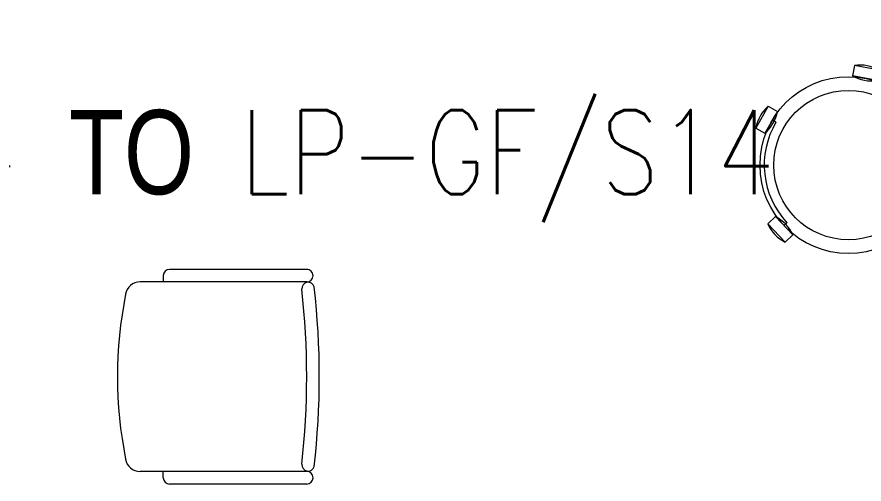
# Model space of a CAD drawing. Header units: inches. Extents: x -12418 to 57169, y -29325 to 19878.
# Drawn here: x 20767 to 22779, y -8330 to -7220 of the extents above; entities that cross this region are included whole.
import ezdxf
from ezdxf import colors
from ezdxf.entities.mleader import LeaderData, LeaderLine
from ezdxf.math import Vec2, Vec3

# ---------------------------------------------------------------- set-up
doc = ezdxf.new("R2010")
doc.units = ezdxf.units.IN
doc.header["$LTSCALE"] = 25
doc.header["$MEASUREMENT"] = 0
doc.linetypes.add('DASHDOT', pattern=[25.4, 12.7, -6.35, 0, -6.35])
doc.layers.get('0').update_dxf_attribs({"color": 8})
for name, color, linetype, lineweight in [('00-Ground Floor$0$LOADING', 253, 'Continuous', 5), ('E-LITE-CIRC', 6, 'Continuous', 25), ('E-LITE-CLNG-CNDT', 6, 'DASHDOT', 35)]:
    doc.layers.add(name, color=color, linetype=linetype, lineweight=lineweight)
doc.styles.add('DC_Simplex', font='SIMPLEX.shx', dxfattribs={"width": 0.7})

# ---------------------------------------------------------------- blocks, each defined once
blk = doc.blocks.new('00-Ground Floor$0$HF10037B-P')
at = {"layer": '00-Ground Floor$0$LOADING'}
for p, q in [((0.2459, 0.134), (0.1859, 0.134)), ((0.1859, 0.134), (0.1859, 0.109)), ((0.2459, 0.134), (0.2459, 0.109)), ((0.2459, 0.109), (0.1859, 0.109)), ((0, 0), (-0.0142, -0.0583)), ((0, 0), (0.0243, -0.0059)), ((0.0243, -0.0059), (0.01, -0.0642)), ((0.4071, -0.0094), (0.431, -0.0018)), ((0.4071, -0.0094), (0.4255, -0.0665)), ((0.431, -0.0018), (0.4493, -0.0589)), ((0.4069, -0.0417), (0.4165, -0.0387)), ((-0.0142, -0.0583), (0.01, -0.0642)), ((0.4255, -0.0665), (0.4493, -0.0589)), ((0.0524, -0.2725), (0.0674, -0.2525)), ((0.0674, -0.2525), (0.1154, -0.2885)), ((0.3125, -0.2897), (0.362, -0.2558)), ((0.3761, -0.2764), (0.362, -0.2558)), ((0.0524, -0.2725), (0.1004, -0.3085)), ((0.3266, -0.3103), (0.3761, -0.2764)), ((0.3267, -0.268), (0.3323, -0.2763)), ((0.1004, -0.3085), (0.1154, -0.2885)), ((0.3266, -0.3103), (0.3125, -0.2897))]:
    blk.add_line(p, q, dxfattribs=at)
for radius in [0.21, 0.1775]:
    blk.add_circle((0.2161, -0.1014), radius, dxfattribs=at)
for centre, radius, start, end in [((0.2159, 0.0465), 0.0925, 71.0754, 108.9246), ((0.2159, 0.1965), 0.0925, 251.0754, 288.9246), ((0.0779, -0.0499), 0.0925, 147.3419, 185.1912), ((-0.0678, -0.0143), 0.0925, 327.3419, 5.1912), ((0.4996, -0.0113), 0.0925, 178.8412, 216.6904), ((0.3568, -0.057), 0.0925, 358.8412, 36.6904), ((0.2161, -0.1014), 0.2, 303.6037, 17.3657), ((0.0389, -0.3404), 0.0925, 34.1875, 72.0368), ((0.3867, -0.3449), 0.0925, 105.5121, 143.3614), ((0.1289, -0.2205), 0.0925, 214.1875, 252.0368), ((0.3019, -0.2212), 0.0925, 285.5121, 323.3614)]:
    blk.add_arc(centre, radius, start, end, dxfattribs=at)
blk = doc.blocks.new('00-Ground Floor$0$GF21016-P')
at = {"layer": '00-Ground Floor$0$LOADING', "extrusion": (-1.24384e-09, -1.20261e-09, -1)}
for p, q in [((0.0128, 0.0179), (0.0128, 0.4136)), ((0.4628, 0.0179), (0.4628, 0.4136)), ((-0.0172, 0.0179), (-0.0172, 0.3435)), ((-0.0022, 0.3585), (0.0128, 0.3585)), ((0.4778, 0.3585), (0.4628, 0.3585)), ((0.4928, 0.0179), (0.4928, 0.3435)), ((0.4778, 0.0029), (0.4778, 0.0029))]:
    blk.add_line(p, q, dxfattribs=at)
for centre, radius, start, end in [((-0.2378, -0.5362), 1.0036, 78.7568, 101.2432), ((-0.0478, 0.4136), 0.035, 0, 80.6557), ((-0.4278, 0.4136), 0.035, 99.3443, 180), ((0.0022, 0.3435), 0.015, 0, 90), ((-0.4778, 0.3435), 0.015, 90, 180), ((-0.0284, 0.0145), 0.015, 284.3864, 95.5209), ((-0.2378, 1.8928), 1.8749, 263.6341, 276.3659), ((-0.4471, 0.0145), 0.015, 84.4791, 255.6136), ((0.0022, 0.0179), 0.015, 270, 0), ((0.0022, 0.0179), 0.015, 180, 270), ((-0.2378, 1.8734), 1.8855, 263.5119, 276.4881), ((-0.4778, 0.0179), 0.015, 270, 0), ((-0.4778, 0.0179), 0.015, 180, 270)]:
    blk.add_arc(centre, radius, start, end, dxfattribs=at)
blk = doc.blocks.new('00-Ground Floor')
at = {"layer": '00-Ground Floor$0$LOADING', "extrusion": (-2.75759e-10, -1.16581e-09, -1), "xscale": -999.9999999999998, "yscale": 999.9999999999998, "zscale": 999.9999999999998, "rotation": 154.2186874640737}
blk.add_blockref('00-Ground Floor$0$HF10037B-P', (-22980.6, -7569.5, 0), dxfattribs=at)
at = {"layer": '00-Ground Floor$0$LOADING', "color": 1, "extrusion": (-2.24019e-05, -2.67576e-11, 1), "xscale": -1000.000000000003, "yscale": 1000.000000000003, "zscale": -1000.000000000003, "rotation": 90.00002511235276}
blk.add_blockref('00-Ground Floor$0$GF21016-P', (21472.9, -7837, -0.5), dxfattribs=at)
blk = doc.blocks.new('ARR0W')
at = {"color": 45}
blk.add_ellipse((0, 0), major_axis=(0.4, 0), ratio=0.4, dxfattribs=at)
at = {"color": 45, "ltscale": 0.5}
blk.add_solid([(-1.4, 0.167), (-0.4, 0), (-1.4, -0.167)], dxfattribs=at)

msp = doc.modelspace()

# ---------------------------------------------------------------- block references
at = {"layer": 'E-LITE-CLNG-CNDT'}
msp.add_blockref('00-Ground Floor', (0, 0), dxfattribs=at)

# ---------------------------------------------------------------- leaders
at = {"layer": 'E-LITE-CIRC'}
ml = msp.add_multileader_mtext('Standard', dxfattribs=at)
ml.set_content('{\\Fdc_el_romans|c0;\\W0.8;TO\\Fromans|c0; \\Fsimplex|c0;LP-GF/S14}', color=256, style='DC_Simplex')
ml.set_leader_properties()
ml.set_arrow_properties(name='ARR0W')
ml.build(insert=Vec2(0, 0))
ml.multileader.update_dxf_attribs({"dogleg_length": 200, "arrow_head_size": 140, "scale": 100})
ctx = ml.context
ctx.base_point, ctx.scale, ctx.char_height, ctx.arrow_head_size, ctx.landing_gap_size, ctx.plane_origin, ctx.plane_x_axis, ctx.plane_y_axis = Vec3(20750.3, -7574.7, 0), 100, 200, 140, 140, Vec3(38003.2, -13682.4, 0), Vec3(1, 0.000001, 0), Vec3(-0.000001, 1, 0)
notes = []
notes.append((ctx, [(0, (1, 1, 0), (20641.5, -7574.7, 0), (1, 0.000001, 0), 108.8, [(0, [(19408.9, -7249.9, 0)], 0, [])])]))
ctx.mtext.insert, ctx.mtext.text_direction, ctx.mtext.rotation, ctx.mtext.flow_direction = Vec3(20890.3, -7441.4, 0), Vec3(1, 0.000001, 0), 0.000001, 5
for ctx, leaders in notes:
    for number, flags, end, landing, length, lines in leaders:
        leader = LeaderData()
        leader.index, (leader.has_last_leader_line, leader.has_dogleg_vector, leader.attachment_direction) = number, flags
        leader.last_leader_point, leader.dogleg_vector, leader.dogleg_length = Vec3(end), Vec3(landing), length
        for number, points, colour, breaks in lines:
            line = LeaderLine()
            line.index, line.vertices, line.color, line.breaks = number, Vec3.list(points), colors.encode_raw_color(colour), breaks
            leader.lines.append(line)
        ctx.leaders.append(leader)

doc.saveas('drawing.dxf')
